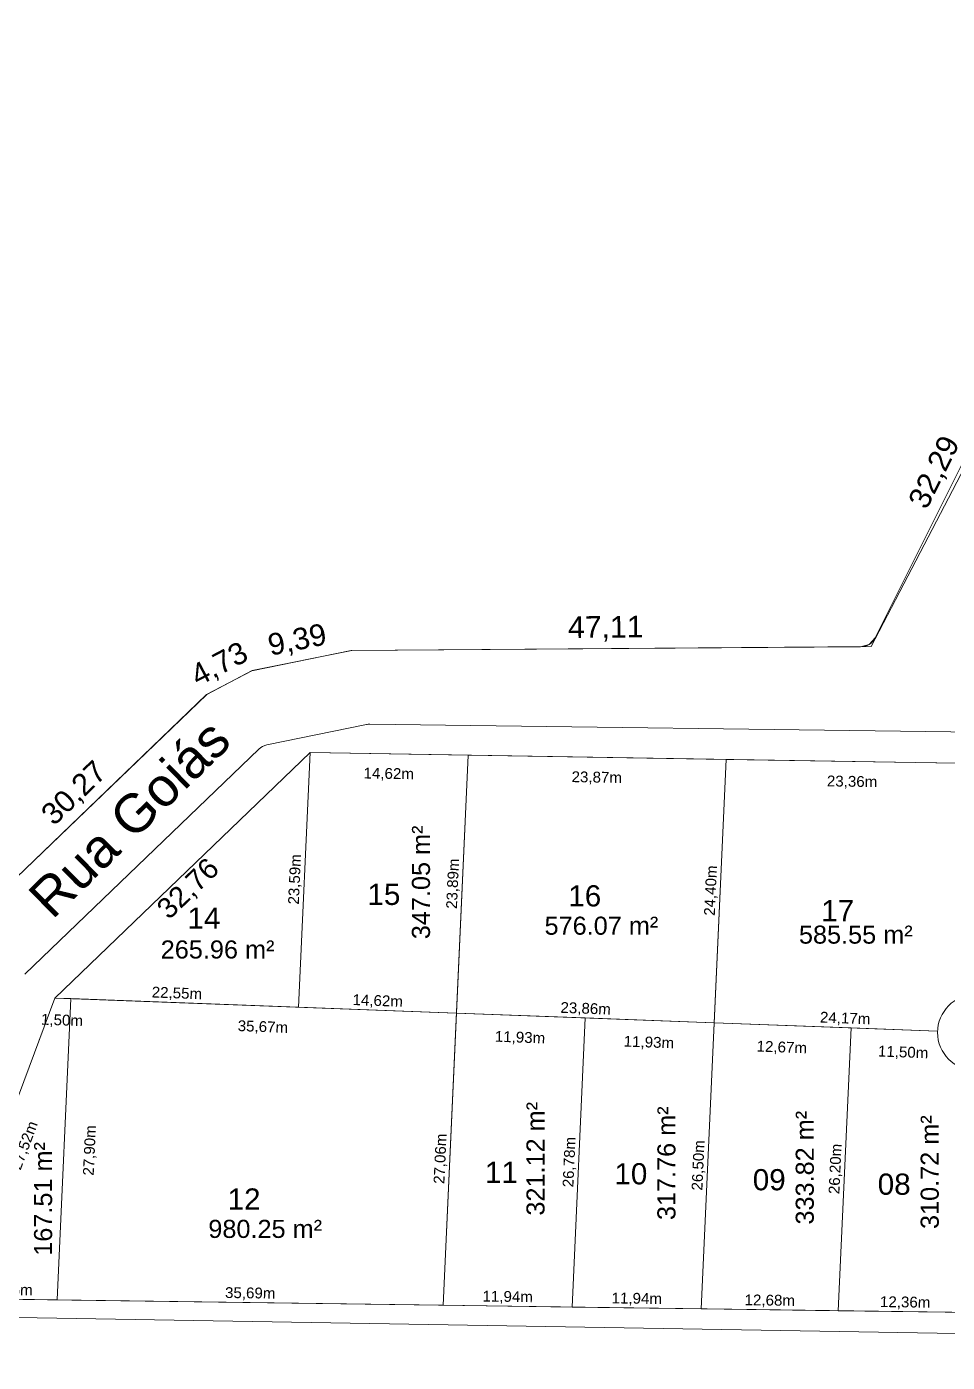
# Model space of a CAD drawing. Header units: metres. Extents: x 3808 to 8215, y 2374 to 6187.
# Drawn here: x 4854 to 4939.2, y 5444.4 to 5567.9 of the extents above; entities that cross this region are included whole.
import ezdxf
from ezdxf.enums import TextEntityAlignment as Align

# ---------------------------------------------------------------- set-up
doc = ezdxf.new("R2010")
doc.units = ezdxf.units.M
for name, color, linetype in [('Areas Lotes', 1, 'Continuous'), ('Calçada', 8, 'Continuous'), ('COTAS', 7, 'Continuous'), ('Lote', 7, 'Continuous'), ('Nome das Ruas', 7, 'Continuous'), ('Nº Lote', 7, 'Continuous'), ('Nº. quadra', 7, 'Continuous'), ('PDF_REGIAO_POLILINHAS', 7, 'Continuous'), ('quadras', 7, 'Continuous')]:
    doc.layers.add(name, color=color, linetype=linetype)
doc.styles.add('Arial', font='arial.ttf')
doc.dimstyles.new('Copy(2) of ISO-25', dxfattribs={"dimtxt": 1, "dimasz": 2.5, "dimexe": 1.25, "dimexo": 0.625, "dimgap": 0.2, "dimtad": 1, "dimtoh": 1, "dimlfac": 1, "dimzin": 1, "dimtxsty": 'Arial', "dimblk": 'NONE', "dimcen": 0, "dimse1": 1, "dimse2": 1, "dimsd1": 1, "dimsd2": 1, "dimclrt": 256, "dimaunit": 1, "dimadec": 3, "dimazin": 0, "dimtfac": 1, "dimtmove": 0, "dimatfit": 3, "dimldrblk": 'NONE', "dimfxl": 1, "dimtolj": 1, "dimtzin": 0, "dimarcsym": 0})
doc.dimstyles.new('COTA 2', dxfattribs={"dimtxt": 1.9, "dimasz": 2.5, "dimexe": 1.25, "dimexo": 0.625, "dimtad": 1, "dimlfac": 1, "dimzin": 1, "dimtxsty": 'Arial', "dimcen": 2.5, "dimse1": 1, "dimse2": 1, "dimsd1": 1, "dimsd2": 1, "dimclrt": 7, "dimadec": 0, "dimazin": 0, "dimtfac": 1, "dimtmove": 0, "dimatfit": 3, "dimfxl": 1, "dimtolj": 1, "dimtzin": 0, "dimarcsym": 0})

# ---------------------------------------------------------------- blocks, each defined once
blk = doc.blocks.new('*D118')
at = {"layer": 'Defpoints', "color": 0, "linetype": 'Continuous', "transparency": 16777216}
for p in [(4929.07, 5449.14), (4929.07, 5449.14), (4941.43, 5448.97)]:
    blk.add_point(p, dxfattribs=at)
at = {"layer": 'COTAS', "linetype": 'Continuous', "lineweight": 5, "transparency": 16777216, "insert": (4935.26, 5449.86), "char_height": 1, "attachment_point": 5, "rotation": 359.205, "style": 'Arial'}
blk.add_mtext('\\A1;12,36m', dxfattribs=at)
blk = doc.blocks.new('_None')
blk = doc.blocks.new('*D119')
at = {"layer": 'Defpoints', "color": 0, "linetype": 'Continuous', "transparency": 16777216}
for p in [(4916.39, 5449.32), (4916.39, 5449.32), (4929.07, 5449.14)]:
    blk.add_point(p, dxfattribs=at)
at = {"layer": 'COTAS', "linetype": 'Continuous', "lineweight": 5, "transparency": 16777216, "insert": (4922.74, 5450.03), "char_height": 1, "attachment_point": 5, "rotation": 359.205, "style": 'Arial'}
blk.add_mtext('\\A1;12,68m', dxfattribs=at)
blk = doc.blocks.new('*D120')
at = {"layer": 'Defpoints', "color": 0, "linetype": 'Continuous', "transparency": 16777216}
for p in [(4904.46, 5449.48), (4904.46, 5449.48), (4916.39, 5449.32)]:
    blk.add_point(p, dxfattribs=at)
at = {"layer": 'COTAS', "linetype": 'Continuous', "lineweight": 5, "transparency": 16777216, "insert": (4910.44, 5450.2), "char_height": 1, "attachment_point": 5, "rotation": 359.205, "style": 'Arial'}
blk.add_mtext('\\A1;11,94m', dxfattribs=at)
blk = doc.blocks.new('*D121')
at = {"layer": 'Defpoints', "color": 0, "linetype": 'Continuous', "transparency": 16777216}
for p in [(4892.53, 5449.65), (4892.53, 5449.65), (4904.46, 5449.48)]:
    blk.add_point(p, dxfattribs=at)
at = {"layer": 'COTAS', "linetype": 'Continuous', "lineweight": 5, "transparency": 16777216, "insert": (4898.5, 5450.37), "char_height": 1, "attachment_point": 5, "rotation": 359.205, "style": 'Arial'}
blk.add_mtext('\\A1;11,94m', dxfattribs=at)
blk = doc.blocks.new('*D122')
at = {"layer": 'Defpoints', "color": 0, "linetype": 'Continuous', "transparency": 16777216}
for p in [(4856.84, 5450.14), (4856.84, 5450.14), (4892.53, 5449.65)]:
    blk.add_point(p, dxfattribs=at)
at = {"layer": 'COTAS', "linetype": 'Continuous', "lineweight": 5, "transparency": 16777216, "insert": (4874.69, 5450.7), "char_height": 1, "attachment_point": 5, "rotation": 359.205, "style": 'Arial'}
blk.add_mtext('\\A1;35,69m', dxfattribs=at)
blk = doc.blocks.new('*D123')
at = {"layer": 'Defpoints', "color": 0, "linetype": 'Continuous', "transparency": 16777216}
for p in [(4848.4, 5450.26), (4848.4, 5450.26), (4856.84, 5450.14)]:
    blk.add_point(p, dxfattribs=at)
at = {"layer": 'COTAS', "linetype": 'Continuous', "lineweight": 5, "transparency": 16777216, "insert": (4852.63, 5451), "char_height": 1, "attachment_point": 5, "rotation": 359.205, "style": 'Arial'}
blk.add_mtext('\\A1;8,45m', dxfattribs=at)
blk = doc.blocks.new('*D124')
at = {"layer": 'Defpoints', "color": 0, "linetype": 'Continuous', "transparency": 16777216}
for p in [(4856.61, 5478.07), (4879.15, 5477.23), (4879.15, 5477.23)]:
    blk.add_point(p, dxfattribs=at)
at = {"layer": 'COTAS', "linetype": 'Continuous', "lineweight": 5, "transparency": 16777216, "insert": (4867.91, 5478.45), "char_height": 1, "attachment_point": 5, "rotation": 357.8508, "style": 'Arial'}
blk.add_mtext('\\A1;22,55m', dxfattribs=at)
blk = doc.blocks.new('*D125')
at = {"layer": 'Defpoints', "color": 0, "linetype": 'Continuous', "transparency": 16777216}
for p in [(4879.15, 5477.23), (4893.76, 5476.68), (4893.76, 5476.68)]:
    blk.add_point(p, dxfattribs=at)
at = {"layer": 'COTAS', "linetype": 'Continuous', "lineweight": 5, "transparency": 16777216, "insert": (4886.48, 5477.75), "char_height": 1, "attachment_point": 5, "rotation": 357.8508, "style": 'Arial'}
blk.add_mtext('\\A1;14,62m', dxfattribs=at)
blk = doc.blocks.new('*D126')
at = {"layer": 'Defpoints', "color": 0, "linetype": 'Continuous', "transparency": 16777216}
for p in [(4893.76, 5476.68), (4917.6, 5475.78), (4917.6, 5475.78)]:
    blk.add_point(p, dxfattribs=at)
at = {"layer": 'COTAS', "linetype": 'Continuous', "lineweight": 5, "transparency": 16777216, "insert": (4905.71, 5477.03), "char_height": 1, "attachment_point": 5, "rotation": 357.8508, "style": 'Arial'}
blk.add_mtext('\\A1;23,86m', dxfattribs=at)
blk = doc.blocks.new('*D127')
at = {"layer": 'Defpoints', "color": 0, "linetype": 'Continuous', "transparency": 16777216}
for p in [(4917.6, 5475.78), (4941.75, 5474.89), (4941.75, 5474.88)]:
    blk.add_point(p, dxfattribs=at)
at = {"layer": 'COTAS', "linetype": 'Continuous', "lineweight": 5, "transparency": 16777216, "insert": (4929.71, 5476.13), "char_height": 1, "attachment_point": 5, "rotation": 357.8508, "style": 'Arial'}
blk.add_mtext('\\A1;24,17m', dxfattribs=at)
blk = doc.blocks.new('*D140')
at = {"layer": 'Defpoints', "color": 0, "linetype": 'Continuous', "transparency": 16777216}
for p in [(4918.71, 5500.15), (4942.06, 5499.77), (4918.66, 5497.42)]:
    blk.add_point(p, dxfattribs=at)
at = {"layer": 'COTAS', "linetype": 'Continuous', "lineweight": 5, "transparency": 16777216, "insert": (4930.35, 5498.03), "char_height": 1, "attachment_point": 5, "rotation": 359.0539, "style": 'Arial'}
blk.add_mtext('\\A1;23,36m', dxfattribs=at)
blk = doc.blocks.new('*D141')
at = {"layer": 'Defpoints', "color": 0, "linetype": 'Continuous', "transparency": 16777216}
for p in [(4894.84, 5500.55), (4918.71, 5500.15), (4894.8, 5497.82)]:
    blk.add_point(p, dxfattribs=at)
at = {"layer": 'COTAS', "linetype": 'Continuous', "lineweight": 5, "transparency": 16777216, "insert": (4906.74, 5498.42), "char_height": 1, "attachment_point": 5, "rotation": 359.0539, "style": 'Arial'}
blk.add_mtext('\\A1;23,87m', dxfattribs=at)
blk = doc.blocks.new('*D142')
at = {"layer": 'Defpoints', "color": 0, "linetype": 'Continuous', "transparency": 16777216}
for p in [(4879.23, 5503.65), (4883.32, 5499.4), (4855.62, 5480.94)]:
    blk.add_point(p, dxfattribs=at)
at = {"layer": 'COTAS', "color": 7, "linetype": 'Continuous', "lineweight": 5, "transparency": 16777216, "insert": (4869.03, 5488.11), "char_height": 1.9, "attachment_point": 5, "rotation": 43.8975, "style": 'Arial'}
blk.add_mtext('\\A1;32,76', dxfattribs=at)
blk = doc.blocks.new('*D143')
at = {"layer": 'Defpoints', "color": 0, "linetype": 'Continuous', "transparency": 16777216}
for p in [(4880.22, 5500.79), (4880.22, 5500.79), (4879.15, 5477.23)]:
    blk.add_point(p, dxfattribs=at)
at = {"layer": 'COTAS', "linetype": 'Continuous', "lineweight": 5, "transparency": 16777216, "insert": (4878.88, 5489.05), "char_height": 1, "attachment_point": 5, "rotation": 87.3943, "style": 'Arial'}
blk.add_mtext('\\A1;23,59m', dxfattribs=at)
blk = doc.blocks.new('*D144')
at = {"layer": 'Defpoints', "color": 0, "linetype": 'Continuous', "transparency": 16777216}
for p in [(4894.84, 5500.55), (4894.84, 5500.55), (4893.76, 5476.68)]:
    blk.add_point(p, dxfattribs=at)
at = {"layer": 'COTAS', "linetype": 'Continuous', "lineweight": 5, "transparency": 16777216, "insert": (4893.5, 5488.65), "char_height": 1, "attachment_point": 5, "rotation": 87.3943, "style": 'Arial'}
blk.add_mtext('\\A1;23,89m', dxfattribs=at)
blk = doc.blocks.new('*D145')
at = {"layer": 'Defpoints', "color": 0, "linetype": 'Continuous', "transparency": 16777216}
for p in [(4918.71, 5500.15), (4918.71, 5500.15), (4917.6, 5475.78)]:
    blk.add_point(p, dxfattribs=at)
at = {"layer": 'COTAS', "linetype": 'Continuous', "lineweight": 5, "transparency": 16777216, "insert": (4917.35, 5488.01), "char_height": 1, "attachment_point": 5, "rotation": 87.3943, "style": 'Arial'}
blk.add_mtext('\\A1;24,40m', dxfattribs=at)
blk = doc.blocks.new('*D146')
at = {"layer": 'Defpoints', "color": 0, "linetype": 'Continuous', "transparency": 16777216}
for p in [(4880.22, 5500.79), (4894.84, 5500.55), (4880.18, 5498.08)]:
    blk.add_point(p, dxfattribs=at)
at = {"layer": 'COTAS', "linetype": 'Continuous', "lineweight": 5, "transparency": 16777216, "insert": (4887.5, 5498.76), "char_height": 1, "attachment_point": 5, "rotation": 359.0539, "style": 'Arial'}
blk.add_mtext('\\A1;14,62m', dxfattribs=at)
blk = doc.blocks.new('*D153')
at = {"layer": 'Defpoints', "color": 0, "linetype": 'Continuous', "transparency": 16777216}
for p in [(4930.26, 5475.31), (4929.07, 5449.14), (4929.07, 5449.14)]:
    blk.add_point(p, dxfattribs=at)
at = {"layer": 'COTAS', "linetype": 'Continuous', "lineweight": 5, "transparency": 16777216, "insert": (4928.87, 5462.26), "char_height": 1, "attachment_point": 5, "rotation": 87.3943, "style": 'Arial'}
blk.add_mtext('\\A1;26,20m', dxfattribs=at)
blk = doc.blocks.new('*D154')
at = {"layer": 'Defpoints', "color": 0, "linetype": 'Continuous', "transparency": 16777216}
for p in [(4917.6, 5475.78), (4916.39, 5449.32), (4916.39, 5449.32)]:
    blk.add_point(p, dxfattribs=at)
at = {"layer": 'COTAS', "linetype": 'Continuous', "lineweight": 5, "transparency": 16777216, "insert": (4916.2, 5462.59), "char_height": 1, "attachment_point": 5, "rotation": 87.3943, "style": 'Arial'}
blk.add_mtext('\\A1;26,50m', dxfattribs=at)
blk = doc.blocks.new('*D155')
at = {"layer": 'Defpoints', "color": 0, "linetype": 'Continuous', "transparency": 16777216}
for p in [(4905.68, 5476.23), (4904.46, 5449.48), (4904.46, 5449.48)]:
    blk.add_point(p, dxfattribs=at)
at = {"layer": 'COTAS', "linetype": 'Continuous', "lineweight": 5, "transparency": 16777216, "insert": (4904.27, 5462.89), "char_height": 1, "attachment_point": 5, "rotation": 87.3943, "style": 'Arial'}
blk.add_mtext('\\A1;26,78m', dxfattribs=at)
blk = doc.blocks.new('*D156')
at = {"layer": 'Defpoints', "color": 0, "linetype": 'Continuous', "transparency": 16777216}
for p in [(4893.76, 5476.68), (4892.53, 5449.65), (4892.53, 5449.65)]:
    blk.add_point(p, dxfattribs=at)
at = {"layer": 'COTAS', "linetype": 'Continuous', "lineweight": 5, "transparency": 16777216, "insert": (4892.34, 5463.2), "char_height": 1, "attachment_point": 5, "rotation": 87.3943, "style": 'Arial'}
blk.add_mtext('\\A1;27,06m', dxfattribs=at)
blk = doc.blocks.new('*D157')
at = {"layer": 'Defpoints', "color": 0, "linetype": 'Continuous', "transparency": 16777216}
for p in [(4858.11, 5478.02), (4893.76, 5476.68), (4893.65, 5473.87)]:
    blk.add_point(p, dxfattribs=at)
at = {"layer": 'COTAS', "linetype": 'Continuous', "lineweight": 5, "transparency": 16777216, "insert": (4875.86, 5475.34), "char_height": 1, "attachment_point": 5, "rotation": 357.8508, "style": 'Arial'}
blk.add_mtext('\\A1;35,67m', dxfattribs=at)
blk = doc.blocks.new('*D158')
at = {"layer": 'Defpoints', "color": 0, "linetype": 'Continuous', "transparency": 16777216}
for p in [(4858.11, 5478.02), (4856.84, 5450.14), (4860.08, 5450)]:
    blk.add_point(p, dxfattribs=at)
at = {"layer": 'COTAS', "linetype": 'Continuous', "lineweight": 5, "transparency": 16777216, "insert": (4859.91, 5463.97), "char_height": 1, "attachment_point": 5, "rotation": 87.3943, "style": 'Arial'}
blk.add_mtext('\\A1;27,90m', dxfattribs=at)
blk = doc.blocks.new('*D159')
at = {"layer": 'Defpoints', "color": 0, "linetype": 'Continuous', "transparency": 16777216}
for p in [(4856.61, 5478.07), (4859.42, 5477.03), (4847.01, 5452.28)]:
    blk.add_point(p, dxfattribs=at)
at = {"layer": 'COTAS', "linetype": 'Continuous', "lineweight": 5, "transparency": 16777216, "insert": (4853.87, 5464.41), "char_height": 1, "attachment_point": 5, "rotation": 69.5836, "style": 'Arial'}
blk.add_mtext('\\A1;27,52m', dxfattribs=at)
blk = doc.blocks.new('*D160')
at = {"layer": 'Defpoints', "color": 0, "linetype": 'Continuous', "transparency": 16777216}
for p in [(4856.61, 5478.07), (4858.11, 5478.02), (4858, 5475.12)]:
    blk.add_point(p, dxfattribs=at)
at = {"layer": 'COTAS', "linetype": 'Continuous', "lineweight": 5, "transparency": 16777216, "insert": (4857.28, 5475.95), "char_height": 1, "attachment_point": 5, "rotation": 357.8508, "style": 'Arial'}
blk.add_mtext('\\A1;1,50m', dxfattribs=at)
blk = doc.blocks.new('*D161')
at = {"layer": 'Defpoints', "color": 0, "linetype": 'Continuous', "transparency": 16777216}
for p in [(4893.76, 5476.68), (4905.68, 5476.23), (4905.57, 5473.33)]:
    blk.add_point(p, dxfattribs=at)
at = {"layer": 'COTAS', "linetype": 'Continuous', "lineweight": 5, "transparency": 16777216, "insert": (4899.64, 5474.36), "char_height": 1, "attachment_point": 5, "rotation": 357.8508, "style": 'Arial'}
blk.add_mtext('\\A1;11,93m', dxfattribs=at)
blk = doc.blocks.new('*D162')
at = {"layer": 'Defpoints', "color": 0, "linetype": 'Continuous', "transparency": 16777216}
for p in [(4905.68, 5476.23), (4917.6, 5475.78), (4917.49, 5472.88)]:
    blk.add_point(p, dxfattribs=at)
at = {"layer": 'COTAS', "linetype": 'Continuous', "lineweight": 5, "transparency": 16777216, "insert": (4911.56, 5473.91), "char_height": 1, "attachment_point": 5, "rotation": 357.8508, "style": 'Arial'}
blk.add_mtext('\\A1;11,93m', dxfattribs=at)
blk = doc.blocks.new('*D163')
at = {"layer": 'Defpoints', "color": 0, "linetype": 'Continuous', "transparency": 16777216}
for p in [(4917.6, 5475.78), (4930.26, 5475.31), (4930.15, 5472.41)]:
    blk.add_point(p, dxfattribs=at)
at = {"layer": 'COTAS', "linetype": 'Continuous', "lineweight": 5, "transparency": 16777216, "insert": (4923.85, 5473.45), "char_height": 1, "attachment_point": 5, "rotation": 357.8508, "style": 'Arial'}
blk.add_mtext('\\A1;12,67m', dxfattribs=at)
blk = doc.blocks.new('*D164')
at = {"layer": 'Defpoints', "color": 0, "linetype": 'Continuous', "transparency": 16777216}
for p in [(4929.4, 5475.31), (4940.89, 5474.89), (4940.78, 5471.98)]:
    blk.add_point(p, dxfattribs=at)
at = {"layer": 'COTAS', "linetype": 'Continuous', "lineweight": 5, "transparency": 16777216, "insert": (4935.07, 5472.99), "char_height": 1, "attachment_point": 5, "rotation": 357.8508, "style": 'Arial'}
blk.add_mtext('\\A1;11,50m', dxfattribs=at)
blk = doc.blocks.new('*D7861')
at = {"layer": 'Defpoints', "color": 0, "linetype": 'Continuous', "transparency": 16777216}
for p in [(4870.64, 5506.15), (4870.64, 5506.15), (4848.87, 5485.12)]:
    blk.add_point(p, dxfattribs=at)
at = {"layer": 'Calçada', "color": 7, "linetype": 'Continuous', "lineweight": 5, "transparency": 16777216, "insert": (4858.49, 5496.95), "char_height": 2, "attachment_point": 5, "rotation": 43.9999, "style": 'Arial'}
blk.add_mtext('\\A1;30,27', dxfattribs=at)
blk = doc.blocks.new('*D7862')
at = {"layer": 'Defpoints', "color": 0, "linetype": 'Continuous', "transparency": 16777216}
for p in [(4874.83, 5508.35), (4874.83, 5508.35), (4870.64, 5506.15)]:
    blk.add_point(p, dxfattribs=at)
at = {"layer": 'Calçada', "color": 7, "linetype": 'Continuous', "lineweight": 5, "transparency": 16777216, "insert": (4871.89, 5508.86), "char_height": 2, "attachment_point": 5, "rotation": 27.7384, "style": 'Arial'}
blk.add_mtext('\\A1;4,73', dxfattribs=at)
blk = doc.blocks.new('*D7863')
at = {"layer": 'Defpoints', "color": 0, "linetype": 'Continuous', "transparency": 16777216}
for p in [(4884.03, 5510.23), (4884.03, 5510.23), (4874.83, 5508.35)]:
    blk.add_point(p, dxfattribs=at)
at = {"layer": 'Calçada', "color": 7, "linetype": 'Continuous', "lineweight": 5, "transparency": 16777216, "insert": (4879.06, 5511.08), "char_height": 2, "attachment_point": 5, "rotation": 11.5793, "style": 'Arial'}
blk.add_mtext('\\A1;9,39', dxfattribs=at)
blk = doc.blocks.new('*D7864')
at = {"layer": 'Defpoints', "color": 0, "linetype": 'Continuous', "transparency": 16777216}
for p in [(4884.03, 5510.23), (4931.13, 5510.57), (4931.13, 5510.57)]:
    blk.add_point(p, dxfattribs=at)
at = {"layer": 'Calçada', "color": 7, "linetype": 'Continuous', "lineweight": 5, "transparency": 16777216, "insert": (4907.57, 5512.23), "char_height": 2, "attachment_point": 5, "rotation": 0.4151, "style": 'Arial'}
blk.add_mtext('\\A1;47,11', dxfattribs=at)
blk = doc.blocks.new('*D7865')
at = {"layer": 'Defpoints', "color": 0, "linetype": 'Continuous', "transparency": 16777216}
for p in [(4946.91, 5540.3), (4946.91, 5540.3), (4932.49, 5511.4)]:
    blk.add_point(p, dxfattribs=at)
at = {"layer": 'Calçada', "color": 7, "linetype": 'Continuous', "lineweight": 5, "transparency": 16777216, "insert": (4938.07, 5526.67), "char_height": 2, "attachment_point": 5, "rotation": 63.4911, "style": 'Arial'}
blk.add_mtext('\\A1;32,29', dxfattribs=at)

msp = doc.modelspace()

# ---------------------------------------------------------------- linework, layer by layer
at = {"layer": 'Calçada', "linetype": 'Continuous', "lineweight": 5}
for p, q in [((4932.493, 5511.405), (4946.907, 5540.302)), ((4932.493, 5511.405), (4946.907, 5540.302)), ((4931.933, 5510.794), (4932.493, 5511.405)), ((4874.831, 5508.349), (4884.027, 5510.233)), ((4874.831, 5508.349), (4884.027, 5510.233)), ((4931.134, 5510.574), (4884.027, 5510.233)), ((4884.027, 5510.233), (4931.134, 5510.574)), ((4931.134, 5510.574), (4931.933, 5510.794)), ((4870.643, 5506.147), (4874.831, 5508.349)), ((4870.643, 5506.147), (4874.831, 5508.349)), ((4849.003, 5485.323), (4870.643, 5506.147)), ((4849.003, 5485.323), (4870.643, 5506.147)), ((4876.236, 5501.491), (4885.432, 5503.375)), ((4885.753, 5503.406), (5029.446, 5501.519)), ((4853.856, 5480.279), (4875.497, 5501.103)), ((5028.227, 5445.529), (4844.062, 5448.66))]:
    msp.add_line(p, q, dxfattribs=at)
for centre, start, end in [((4931.151, 5512.074), 269.35576, 333.49108), ((4885.733, 5501.906), 89.24785, 101.57934), ((4876.537, 5500.022), 101.57934, 133.89748)]:
    msp.add_arc(centre, 1.5, start, end, dxfattribs=at)
at = {"layer": 'Lote', "lineweight": 5}
for p, q in [((4879.148, 5477.228), (4880.22, 5500.79)), ((4892.526, 5449.648), (4894.842, 5500.549)), ((4916.394, 5449.317), (4918.708, 5500.155)), ((4938.259, 5475.009), (4856.611, 5478.073)), ((4856.842, 5450.143), (4858.11, 5478.017)), ((4929.07, 5449.141), (4930.261, 5475.309))]:
    msp.add_line(p, q, dxfattribs=at)
at = {"layer": 'Lote', "linetype": 'Continuous', "lineweight": 5}
msp.add_line((4904.46, 5449.482), (4905.678, 5476.232), dxfattribs=at)
at = {"layer": 'Lote', "linetype": 'Continuous', "lineweight": 5, "flags": 128}
for points in [[(4879.148, 5477.228), (4880.22, 5500.79), (4856.611, 5478.073)], [(4893.756, 5476.679), (4894.842, 5500.549), (4880.22, 5500.79), (4879.148, 5477.228)], [(4917.599, 5475.785), (4918.708, 5500.155), (4894.842, 5500.549), (4893.756, 5476.679)], [(4893.756, 5476.679), (4858.11, 5478.017), (4856.842, 5450.143), (4892.526, 5449.648)], [(4892.526, 5449.648), (4904.46, 5449.482), (4905.678, 5476.232), (4893.756, 5476.679)], [(4917.599, 5475.785), (4905.678, 5476.232), (4904.46, 5449.482), (4916.394, 5449.317)], [(4930.261, 5475.309), (4917.599, 5475.785), (4916.394, 5449.317), (4929.07, 5449.141)]]:
    msp.add_lwpolyline(points, close=True, dxfattribs=at)
for points in [[(4941.796, 5478.383), (4942.064, 5499.769), (4918.708, 5500.155), (4917.599, 5475.785), (4938.259, 5475.009)], [(4938.259, 5475.009), (4930.261, 5475.309), (4929.07, 5449.141), (4941.427, 5448.969), (4941.709, 5471.392)]]:
    msp.add_lwpolyline(points, dxfattribs=at)
msp.add_lwpolyline([(4858.11, 5478.017), (4856.611, 5478.073), (4847.012, 5452.283, 0.5184694), (4848.397, 5450.26), (4856.842, 5450.143)], format="xyb", close=True, dxfattribs=at)
at = {"layer": 'Nº. quadra', "lineweight": 5}
msp.add_circle((4941.752, 5474.888), 3.496, dxfattribs=at)
at = {"layer": 'PDF_REGIAO_POLILINHAS', "lineweight": 5}
msp.add_lwpolyline([(5115.931, 5642.188), (5097.746, 5608.733), (5090.058, 5600.038), (5081.098, 5595.214), (5050.295, 5582.754), (5041.016, 5573.582), (5001.677, 5573.953), (4998.39, 5573.211), (4962.284, 5554.39), (4949.083, 5543.15), (4932.117, 5510.596), (4884.082, 5510.225), (4874.857, 5508.37), (4870.668, 5506.143), (4849.037, 5485.36), (4846.969, 5482.179), (4835.04, 5450.102), (4834.351, 5428.418), (4807.152, 5429.001), (4795.011, 5184.48), (4758.959, 5186.071), (4756.573, 5107.763)], dxfattribs=at)
at = {"layer": 'quadras', "lineweight": 5}
for p, q in [((4856.611, 5478.073), (4880.22, 5500.79)), ((5026.142, 5498.381), (4880.22, 5500.79)), ((4847.012, 5452.283), (4856.611, 5478.073)), ((4848.397, 5450.26), (5025.404, 5447.804))]:
    msp.add_line(p, q, dxfattribs=at)

# ---------------------------------------------------------------- texts
at = {"layer": 'Areas Lotes', "lineweight": 5, "style": 'Arial'}
for s, p in [('347.05 m²', (4891.314, 5483.518)), ('321.12 m²', (4901.908, 5457.942)), ('317.76 m²', (4914.015, 5457.529)), ('333.82 m²', (4926.81, 5457.117)), ('310.72 m²', (4938.366, 5456.704)), ('167.51 m²', (4856.369, 5454.229))]:
    msp.add_text(s, height=1.6726, rotation=90, dxfattribs=at).set_placement(p)
at = {"layer": 'Areas Lotes', "linetype": 'Continuous', "lineweight": 5, "style": 'Arial'}
for s, p in [('576.07 m²', (4901.908, 5483.931)), ('585.55 m²', (4925.434, 5483.106)), ('265.96 m²', (4866.412, 5481.731)), ('980.25 m²', (4870.815, 5455.879))]:
    msp.add_text(s, height=1.6726, dxfattribs=at).set_placement(p)
at = {"layer": 'Nome das Ruas', "lineweight": 5, "style": 'Arial'}
msp.add_text('Rua Goiás', height=3.55, rotation=44.3659, dxfattribs=at).set_placement((4856.375, 5485.258, 165.916))
at = {"layer": 'Nº Lote', "linetype": 'Continuous', "lineweight": 5, "style": 'Arial'}
for s, p in [('15', (4887.055, 5486.687)), ('16', (4905.628, 5486.549)), ('17', (4929.016, 5485.174)), ('14', (4870.407, 5484.487)), ('11', (4897.923, 5460.973)), ('10', (4909.893, 5460.835)), ('09', (4922.688, 5460.285)), ('08', (4934.244, 5459.873)), ('12', (4874.122, 5458.498))]:
    msp.add_text(s, height=1.96, dxfattribs=at).set_placement(p, align=Align.CENTER)

# ---------------------------------------------------------------- dimensions: what is measured, and where the dimension line sits
at = {"layer": 'Calçada', "linetype": 'Continuous', "lineweight": 5}
for p1, p2, picture, middle in [((4932.493, 5511.405), (4946.907, 5540.302), '*D7865', (4938.065, 5526.669)), ((4874.831, 5508.349), (4884.027, 5510.233), '*D7863', (4879.062, 5511.081)), ((4884.027, 5510.233), (4931.134, 5510.574), '*D7864', (4907.567, 5512.23)), ((4848.869, 5485.12), (4870.643, 5506.147), '*D7861', (4858.487, 5496.947))]:
    dim = msp.add_aligned_dim(p1=p1, p2=p2, distance=0, dimstyle='COTA 2', override={"dimtxt": 2}, dxfattribs=at)
    dim.commit()
    dim.dimension.update_dxf_attribs({"geometry": picture, "text_midpoint": middle})
dim = msp.add_linear_dim(base=(4874.831, 5508.349), p1=(4870.643, 5506.147), p2=(4874.831, 5508.349), angle=27.73841, dimstyle='COTA 2', override={"dimtxt": 2}, dxfattribs=at)
dim.commit()
dim.dimension.update_dxf_attribs({"geometry": '*D7862', "text_midpoint": (4872.737, 5507.248), "dimtype": 161})
at = {"layer": 'COTAS', "linetype": 'Continuous', "lineweight": 5}
dim = msp.add_linear_dim(base=(4883.316, 5499.405), p1=(4855.62, 5480.936), p2=(4879.229, 5503.653), angle=43.89748, dimstyle='COTA 2', dxfattribs=at)
dim.commit()
dim.dimension.update_dxf_attribs({"geometry": '*D142', "text_midpoint": (4870.259, 5486.84), "dimtype": 161})
for p1, p2, distance, picture, middle in [((4879.148, 5477.228), (4880.22, 5500.79), 0, '*D143', (4878.884, 5489.045)), ((4894.842, 5500.549), (4880.22, 5500.79), 2.707, '*D146', (4887.5, 5498.764)), ((4893.756, 5476.679), (4894.842, 5500.549), 0, '*D144', (4893.499, 5488.651)), ((4917.599, 5475.785), (4918.708, 5500.155), 0, '*D145', (4917.353, 5488.006)), ((4856.611, 5478.073), (4879.148, 5477.228), 0, '*D124', (4867.91, 5478.451)), ((4847.012, 5452.283), (4856.611, 5478.073), -2.997, '*D159', (4853.87, 5464.412)), ((4858.11, 5478.017), (4856.842, 5450.143), 3.24, '*D158', (4859.913, 5463.969)), ((4858.11, 5478.017), (4893.756, 5476.679), -2.807, '*D157', (4875.858, 5475.343)), ((4893.756, 5476.679), (4892.526, 5449.648), 0, '*D156', (4892.341, 5463.2)), ((4893.756, 5476.679), (4905.678, 5476.232), -2.903, '*D161', (4899.638, 5474.356)), ((4905.678, 5476.232), (4904.46, 5449.482), 0, '*D155', (4904.269, 5462.893)), ((4917.599, 5475.785), (4916.394, 5449.317), 0, '*D154', (4916.197, 5462.587)), ((4930.261, 5475.309), (4929.07, 5449.141), 0, '*D153', (4928.866, 5462.261))]:
    dim = msp.add_aligned_dim(p1=p1, p2=p2, distance=distance, dimstyle='Copy(2) of ISO-25', override={"dimpost": 'm'}, dxfattribs=at)
    dim.commit()
    dim.dimension.update_dxf_attribs({"geometry": picture, "text_midpoint": middle})
for base, p1, p2, angle, picture, middle in [((4894.797, 5497.816), (4918.708, 5500.155), (4894.842, 5500.549), 359.0539, '*D141', (4906.743, 5498.42)), ((4918.663, 5497.422), (4942.064, 5499.769), (4918.708, 5500.155), 359.0539, '*D140', (4930.354, 5498.03)), ((4893.756, 5476.679), (4879.148, 5477.228), (4893.756, 5476.679), 177.85075, '*D125', (4886.482, 5477.754)), ((4917.599, 5475.785), (4893.756, 5476.679), (4917.599, 5475.785), 177.85075, '*D126', (4905.708, 5477.032)), ((4941.752, 5474.878), (4917.599, 5475.785), (4941.752, 5474.888), 177.85075, '*D127', (4929.706, 5476.132)), ((4917.49, 5472.884), (4905.678, 5476.232), (4917.599, 5475.785), 177.85075, '*D162', (4911.559, 5473.908)), ((4930.152, 5472.409), (4917.599, 5475.785), (4930.261, 5475.309), 177.85075, '*D163', (4923.851, 5473.447)), ((4940.781, 5471.978), (4929.399, 5475.309), (4940.89, 5474.888), 177.85075, '*D164', (4935.066, 5472.994)), ((4848.397, 5450.26), (4856.842, 5450.143), (4848.397, 5450.26), 359.20503, '*D123', (4852.63, 5451.002)), ((4856.842, 5450.143), (4892.526, 5449.648), (4856.842, 5450.143), 359.20503, '*D122', (4874.695, 5450.696)), ((4892.526, 5449.648), (4904.46, 5449.482), (4892.526, 5449.648), 359.20503, '*D121', (4898.504, 5450.366)), ((4904.46, 5449.482), (4916.394, 5449.317), (4904.46, 5449.482), 359.20503, '*D120', (4910.438, 5450.2)), ((4916.394, 5449.317), (4929.07, 5449.141), (4916.394, 5449.317), 359.20503, '*D119', (4922.743, 5450.03)), ((4929.07, 5449.141), (4941.427, 5448.969), (4929.07, 5449.141), 359.20503, '*D118', (4935.26, 5449.856))]:
    dim = msp.add_linear_dim(base=base, p1=p1, p2=p2, angle=angle, dimstyle='Copy(2) of ISO-25', override={"dimpost": 'm', "dimtmove": 1}, dxfattribs=at)
    dim.commit()
    dim.dimension.update_dxf_attribs({"geometry": picture, "text_midpoint": middle})
dim = msp.add_linear_dim(base=(4858.002, 5475.123), p1=(4856.611, 5478.073), p2=(4858.11, 5478.017), angle=357.85075, dimstyle='Copy(2) of ISO-25', override={"dimpost": 'm'}, dxfattribs=at)
dim.commit()
dim.dimension.update_dxf_attribs({"geometry": '*D160', "text_midpoint": (4857.252, 5475.152), "dimtype": 161})

doc.saveas('drawing.dxf')
